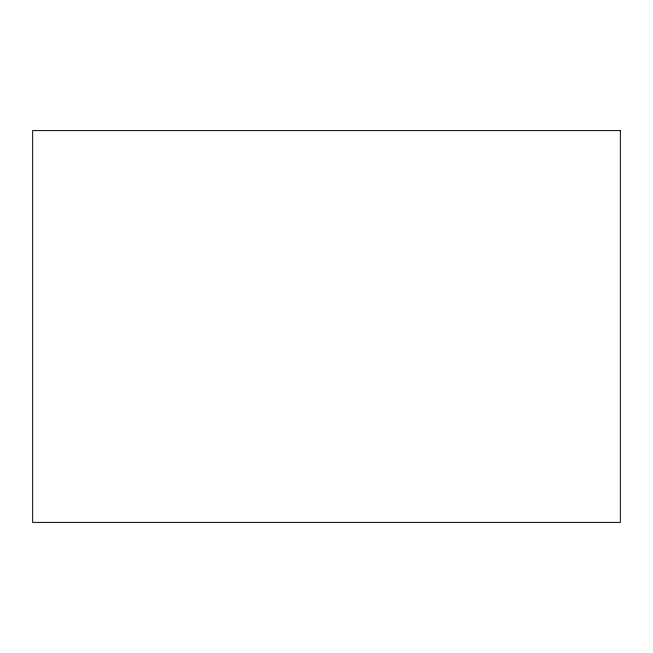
<?xml version="1.0" encoding="UTF-8"?>
<svg xmlns="http://www.w3.org/2000/svg" width="653" height="653" viewBox="0 0 653 653"><rect width="100%" height="100%" fill="white"/><g stroke="black" fill="none" stroke-linecap="round" stroke-linejoin="round"><path stroke-width="0.98" d="M620.35 130.6L32.65 130.6L32.65 522.4L620.35 522.4L620.35 130.6"/></g></svg>
